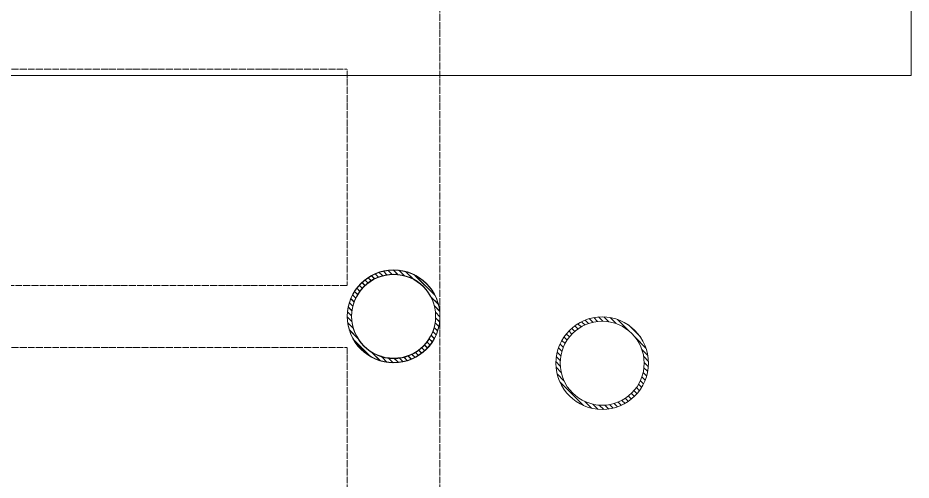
# Model space of a CAD drawing. Extents: x -3709 to 34975, y -230 to 8245.
# Drawn here: x 31512.2 to 31801.3, y 1721.5 to 1871.1 of the extents above; entities that cross this region are included whole.
import ezdxf
from ezdxf.xclip import XClip

# ---------------------------------------------------------------- set-up
doc = ezdxf.new("R2010")
doc.units = 0
doc.header["$XCLIPFRAME"] = 0
doc.linetypes.add('DOT2', pattern=[0.125, 0, -0.125])
doc.layers.get('0').update_dxf_attribs({"color": 9, "lineweight": 9})
for name, color, linetype, lineweight in [('04', 9, 'Continuous', 9), ('06D', 9, 'Continuous', 9), ('10', 9, 'Continuous', 9), ('20', 9, 'DOT2', 9), ('35H', 9, 'Continuous', 9)]:
    doc.layers.add(name, color=color, linetype=linetype, lineweight=lineweight)

# ---------------------------------------------------------------- blocks, each defined once
blk = doc.blocks.new('p-araba-polo')
blk.add_line((1.2434, -0.7769), (1.8845, -1.6687))
blk.add_arc((1.2434, -0.7769), 1.0984, 305.7081, 359.024)
blk = doc.blocks.new('p-kolon celik')
at = {"layer": '35H'}
h = blk.add_hatch(dxfattribs=at)
h.set_pattern_fill('ANSI31', color=256, scale=10)
h.set_pattern_definition([(45, (-10, -10), (-0.883883, 0.883883), [])])
edge = h.paths.add_edge_path()
edge.add_arc((0, 0), 15, 0, 360)
edge = h.paths.add_edge_path(flags=17)
edge.add_arc((0, 0), 13.6, 0, 360)
at = {"layer": '10'}
for radius in [15, 13.6]:
    blk.add_circle((0, 0), radius, dxfattribs=at)
blk = doc.blocks.new('catikatirevizepergole-krt')
for points in [[(0, 0), (-830, 0), (-830, 1638), (0, 1638)], [(-30, 1080), (-30, 1010), (-800, 1010), (-800, 1080)], [(-30, 990), (-30, 920), (-800, 920), (-800, 990)]]:
    blk.add_lwpolyline(points, close=True)

msp = doc.modelspace()

# ---------------------------------------------------------------- linework, layer by layer
at = {"layer": '06D'}
msp.add_lwpolyline([(31801.33, 1852.4), (31801.33, 2102.4), (31301.33, 2102.4), (31301.33, 1852.4)], close=True, dxfattribs=at)

# ---------------------------------------------------------------- block references
at = {"rotation": 90}
for p in [(31633.84, 1774.52), (31633.84, 1774.4), (31701.33, 1759.3)]:
    msp.add_blockref('p-kolon celik', p, dxfattribs=at)
at = {"layer": '04'}
ref = msp.add_blockref('p-araba-polo', (31761.57, 1972.59), dxfattribs=dict(at, xscale=-100, yscale=100, zscale=100))
XClip(ref).set_block_clipping_path([(-0.0924763951, -0.9835002962), (4.0650970395, 0.9845199444)])
at = {"layer": '20'}
msp.add_blockref('catikatirevizepergole-krt', (31648.84, 774.41), dxfattribs=at)

doc.saveas('drawing.dxf')
